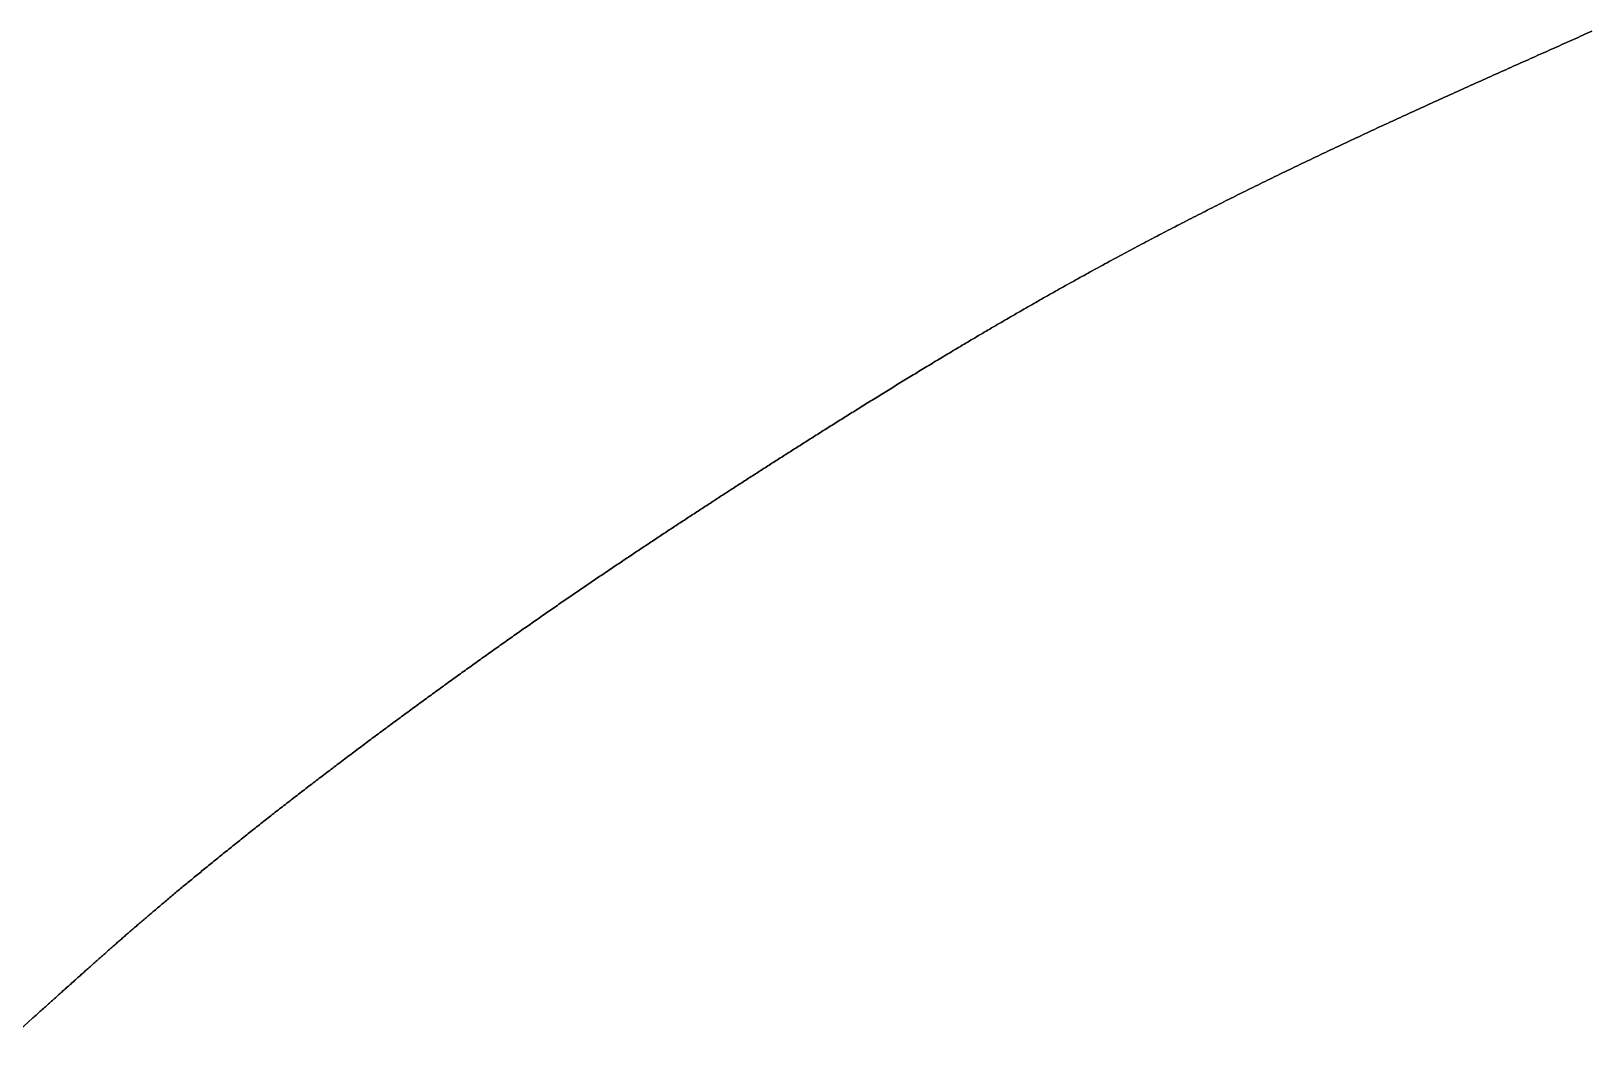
# Model space of a CAD drawing. Header units: inches. Extents: x 130170 to 284068, y 377793 to 804530.
# Drawn here: x 251110.6 to 251170.8, y 752640 to 752679 of the extents above; entities that cross this region are included whole.
import ezdxf

# ---------------------------------------------------------------- set-up
doc = ezdxf.new("R2010")
doc.units = ezdxf.units.IN
doc.header["$MEASUREMENT"] = 0
doc.layers.add('muni_il', color=7, linetype='Continuous')

msp = doc.modelspace()

# ---------------------------------------------------------------- linework, layer by layer
at = {"layer": 'muni_il'}
for points in [[(251170.837, 752679.006), (251170.75, 752678.967), (251170.663, 752678.928), (251170.575, 752678.889), (251170.487, 752678.849), (251170.399, 752678.81), (251170.31, 752678.77), (251170.221, 752678.73), (251170.132, 752678.69), (251170.042, 752678.65), (251169.952, 752678.61), (251169.862, 752678.57), (251169.772, 752678.529), (251169.681, 752678.489), (251169.59, 752678.448), (251169.498, 752678.407), (251169.407, 752678.366), (251169.315, 752678.325), (251169.222, 752678.284), (251169.13, 752678.243), (251169.037, 752678.201), (251168.944, 752678.16), (251168.851, 752678.118), (251168.757, 752678.076), (251168.663, 752678.034), (251168.569, 752677.992), (251168.475, 752677.95), (251168.38, 752677.908), (251168.286, 752677.866), (251168.191, 752677.823), (251168.095, 752677.781), (251168, 752677.738), (251167.904, 752677.695), (251167.808, 752677.652), (251167.712, 752677.609), (251167.616, 752677.566), (251167.52, 752677.523), (251167.423, 752677.48), (251167.326, 752677.436), (251167.229, 752677.393), (251167.132, 752677.349), (251167.034, 752677.306), (251166.937, 752677.262), (251166.839, 752677.218), (251166.741, 752677.174), (251166.643, 752677.13), (251166.544, 752677.086), (251166.446, 752677.042), (251166.348, 752676.997), (251166.249, 752676.953), (251166.15, 752676.908), (251166.051, 752676.864), (251165.952, 752676.819), (251165.853, 752676.775), (251165.754, 752676.73), (251165.655, 752676.685), (251165.555, 752676.64), (251165.456, 752676.595), (251165.356, 752676.55), (251165.256, 752676.505), (251165.156, 752676.46), (251165.056, 752676.414), (251164.957, 752676.369), (251164.856, 752676.323), (251164.756, 752676.278), (251164.656, 752676.232), (251164.556, 752676.187), (251164.456, 752676.141), (251164.355, 752676.096), (251164.255, 752676.05), (251164.155, 752676.004), (251164.054, 752675.958), (251163.954, 752675.912), (251163.854, 752675.866), (251163.753, 752675.82), (251163.653, 752675.774), (251163.552, 752675.728), (251163.452, 752675.682), (251163.351, 752675.636), (251163.251, 752675.59), (251163.15, 752675.543), (251163.05, 752675.497), (251162.949, 752675.451), (251162.849, 752675.404), (251162.749, 752675.358), (251162.648, 752675.312), (251162.548, 752675.265), (251162.448, 752675.219), (251162.348, 752675.172), (251162.248, 752675.126), (251162.147, 752675.079), (251162.047, 752675.033), (251161.947, 752674.986), (251161.848, 752674.939), (251161.748, 752674.893), (251161.648, 752674.846), (251161.548, 752674.799), (251161.449, 752674.753), (251161.349, 752674.706), (251161.25, 752674.66), (251161.151, 752674.613), (251161.051, 752674.566), (251160.952, 752674.519), (251160.853, 752674.473), (251160.754, 752674.426), (251160.656, 752674.379), (251160.557, 752674.333), (251160.458, 752674.286), (251160.36, 752674.239), (251160.262, 752674.192), (251160.163, 752674.146), (251160.065, 752674.099), (251159.967, 752674.052), (251159.87, 752674.006), (251159.772, 752673.959), (251159.674, 752673.912), (251159.577, 752673.865), (251159.48, 752673.819), (251159.383, 752673.772), (251159.286, 752673.725), (251159.189, 752673.679), (251159.092, 752673.632), (251158.996, 752673.586), (251158.9, 752673.539), (251158.803, 752673.492), (251158.707, 752673.446), (251158.612, 752673.399), (251158.516, 752673.353), (251158.42, 752673.306), (251158.325, 752673.26), (251158.23, 752673.213), (251158.135, 752673.167), (251158.04, 752673.12), (251157.946, 752673.074), (251157.851, 752673.027), (251157.757, 752672.981), (251157.663, 752672.935), (251157.569, 752672.888), (251157.475, 752672.842), (251157.382, 752672.796), (251157.288, 752672.749), (251157.195, 752672.703), (251157.102, 752672.657), (251157.01, 752672.611), (251156.917, 752672.565), (251156.825, 752672.519), (251156.733, 752672.473), (251156.641, 752672.426), (251156.549, 752672.38), (251156.457, 752672.334), (251156.366, 752672.288), (251156.275, 752672.242), (251156.184, 752672.197), (251156.093, 752672.151), (251156.002, 752672.105), (251155.912, 752672.059), (251155.822, 752672.013), (251155.732, 752671.967), (251155.642, 752671.922), (251155.552, 752671.876), (251155.463, 752671.83), (251155.374, 752671.785), (251155.285, 752671.739), (251155.196, 752671.694), (251155.107, 752671.648), (251155.019, 752671.603), (251154.931, 752671.557), (251154.843, 752671.512), (251154.755, 752671.466), (251154.668, 752671.421), (251154.58, 752671.376), (251154.493, 752671.33), (251154.406, 752671.285), (251154.319, 752671.24), (251154.233, 752671.195), (251154.146, 752671.149), (251154.06, 752671.104), (251153.974, 752671.059), (251153.888, 752671.014), (251153.803, 752670.969), (251153.717, 752670.924), (251153.632, 752670.879), (251153.547, 752670.834), (251153.462, 752670.789), (251153.378, 752670.745), (251153.293, 752670.7), (251153.209, 752670.655), (251153.125, 752670.61), (251153.041, 752670.565), (251152.957, 752670.521), (251152.874, 752670.476), (251152.791, 752670.431), (251152.708, 752670.387), (251152.625, 752670.342), (251152.542, 752670.298), (251152.459, 752670.253), (251152.377, 752670.209), (251152.295, 752670.164), (251152.213, 752670.12), (251152.131, 752670.076), (251152.049, 752670.031), (251151.968, 752669.987), (251151.887, 752669.943), (251151.806, 752669.899), (251151.725, 752669.854), (251151.644, 752669.81), (251151.564, 752669.766), (251151.483, 752669.722), (251151.403, 752669.678), (251151.323, 752669.634), (251151.243, 752669.59), (251151.164, 752669.546), (251151.084, 752669.502), (251151.005, 752669.458), (251150.926, 752669.414), (251150.847, 752669.371), (251150.768, 752669.327), (251150.69, 752669.283), (251150.611, 752669.239), (251150.533, 752669.196), (251150.455, 752669.152), (251150.377, 752669.108), (251150.299, 752669.065), (251150.222, 752669.021), (251150.144, 752668.978), (251150.067, 752668.934), (251149.99, 752668.891), (251149.913, 752668.848), (251149.836, 752668.804), (251149.759, 752668.761), (251149.683, 752668.718), (251149.607, 752668.674), (251149.531, 752668.631), (251149.455, 752668.588), (251149.379, 752668.545), (251149.303, 752668.501), (251149.228, 752668.458), (251149.152, 752668.415), (251149.077, 752668.372), (251149.002, 752668.329), (251148.927, 752668.287), (251148.853, 752668.244), (251148.778, 752668.201), (251148.704, 752668.158), (251148.63, 752668.115), (251148.556, 752668.072), (251148.482, 752668.03), (251148.408, 752667.987), (251148.334, 752667.945), (251148.261, 752667.902), (251148.188, 752667.859), (251148.115, 752667.817), (251148.042, 752667.774), (251147.969, 752667.732), (251147.896, 752667.69), (251147.824, 752667.647), (251147.751, 752667.605), (251147.679, 752667.563), (251147.607, 752667.521), (251147.535, 752667.479), (251147.463, 752667.436), (251147.392, 752667.394), (251147.321, 752667.352), (251147.249, 752667.31), (251147.178, 752667.269), (251147.107, 752667.227), (251147.037, 752667.185), (251146.966, 752667.143), (251146.895, 752667.101), (251146.825, 752667.06), (251146.755, 752667.018), (251146.685, 752666.977), (251146.615, 752666.935), (251146.545, 752666.894), (251146.476, 752666.852), (251146.406, 752666.811), (251146.337, 752666.77), (251146.268, 752666.728), (251146.199, 752666.687), (251146.13, 752666.646), (251146.062, 752666.605), (251145.993, 752666.564), (251145.925, 752666.523), (251145.857, 752666.482), (251145.789, 752666.441), (251145.721, 752666.4), (251145.653, 752666.36), (251145.586, 752666.319), (251145.518, 752666.278), (251145.451, 752666.238), (251145.384, 752666.197), (251145.317, 752666.157), (251145.25, 752666.117), (251145.184, 752666.076), (251145.117, 752666.036), (251145.051, 752665.996), (251144.985, 752665.956), (251144.919, 752665.916), (251144.853, 752665.876), (251144.788, 752665.836), (251144.722, 752665.796), (251144.657, 752665.756), (251144.592, 752665.716), (251144.526, 752665.677), (251144.462, 752665.637), (251144.397, 752665.598), (251144.332, 752665.558), (251144.268, 752665.519), (251144.204, 752665.479), (251144.14, 752665.44), (251144.076, 752665.401), (251144.012, 752665.362), (251143.948, 752665.323), (251143.885, 752665.284), (251143.822, 752665.245), (251143.759, 752665.206), (251143.696, 752665.167), (251143.633, 752665.129), (251143.57, 752665.09), (251143.508, 752665.051), (251143.445, 752665.013), (251143.383, 752664.975), (251143.321, 752664.936), (251143.259, 752664.898), (251143.197, 752664.86), (251143.136, 752664.821), (251143.074, 752664.783), (251143.013, 752664.745), (251142.952, 752664.708), (251142.891, 752664.67), (251142.83, 752664.632), (251142.769, 752664.594), (251142.709, 752664.556), (251142.648, 752664.519), (251142.588, 752664.481), (251142.528, 752664.444), (251142.468, 752664.407), (251142.408, 752664.369), (251142.348, 752664.332), (251142.289, 752664.295), (251142.23, 752664.258), (251142.17, 752664.221), (251142.111, 752664.184), (251142.052, 752664.147), (251141.993, 752664.11), (251141.935, 752664.073), (251141.876, 752664.037), (251141.818, 752664), (251141.759, 752663.963), (251141.701, 752663.927), (251141.643, 752663.891), (251141.585, 752663.854), (251141.528, 752663.818), (251141.47, 752663.782), (251141.413, 752663.745), (251141.355, 752663.709), (251141.298, 752663.673), (251141.241, 752663.637), (251141.184, 752663.601), (251141.127, 752663.566), (251141.07, 752663.53), (251141.014, 752663.494), (251140.957, 752663.458), (251140.901, 752663.423), (251140.845, 752663.387), (251140.788, 752663.352), (251140.732, 752663.316), (251140.676, 752663.281), (251140.621, 752663.245), (251140.565, 752663.21), (251140.509, 752663.175), (251140.454, 752663.14), (251140.398, 752663.105), (251140.343, 752663.069), (251140.288, 752663.034), (251140.233, 752662.999), (251140.178, 752662.964), (251140.123, 752662.93), (251140.068, 752662.895), (251140.013, 752662.86), (251139.958, 752662.825), (251139.904, 752662.79), (251139.849, 752662.756), (251139.795, 752662.721), (251139.741, 752662.686), (251139.686, 752662.652), (251139.632, 752662.617), (251139.578, 752662.583), (251139.524, 752662.548), (251139.47, 752662.514), (251139.417, 752662.479), (251139.363, 752662.445), (251139.309, 752662.411), (251139.255, 752662.376), (251139.202, 752662.342), (251139.148, 752662.308), (251139.095, 752662.274), (251139.041, 752662.239), (251138.988, 752662.205), (251138.935, 752662.171), (251138.882, 752662.137), (251138.828, 752662.103), (251138.775, 752662.069), (251138.722, 752662.035), (251138.669, 752662), (251138.616, 752661.967), (251138.563, 752661.932), (251138.51, 752661.898), (251138.457, 752661.864), (251138.404, 752661.83), (251138.352, 752661.796), (251138.299, 752661.763), (251138.246, 752661.728), (251138.193, 752661.695), (251138.141, 752661.661), (251138.088, 752661.627), (251138.035, 752661.593), (251137.983, 752661.559), (251137.93, 752661.525), (251137.878, 752661.491), (251137.825, 752661.457), (251137.772, 752661.423), (251137.72, 752661.389), (251137.667, 752661.355), (251137.615, 752661.321), (251137.562, 752661.287), (251137.51, 752661.253), (251137.457, 752661.219), (251137.405, 752661.185), (251137.352, 752661.151), (251137.3, 752661.117), (251137.247, 752661.083), (251137.195, 752661.049), (251137.142, 752661.015), (251137.09, 752660.981), (251137.037, 752660.947), (251136.985, 752660.913), (251136.932, 752660.878), (251136.88, 752660.844), (251136.827, 752660.81), (251136.775, 752660.776), (251136.722, 752660.742), (251136.669, 752660.707), (251136.617, 752660.673), (251136.564, 752660.639), (251136.511, 752660.604), (251136.459, 752660.57), (251136.406, 752660.536), (251136.353, 752660.501), (251136.301, 752660.467), (251136.248, 752660.432), (251136.195, 752660.398), (251136.142, 752660.363), (251136.089, 752660.329), (251136.037, 752660.294), (251135.984, 752660.26), (251135.931, 752660.225), (251135.878, 752660.19), (251135.825, 752660.155), (251135.771, 752660.121), (251135.718, 752660.086), (251135.665, 752660.051), (251135.612, 752660.016), (251135.559, 752659.981), (251135.506, 752659.946), (251135.452, 752659.911), (251135.399, 752659.876), (251135.346, 752659.841), (251135.292, 752659.806), (251135.239, 752659.77), (251135.185, 752659.735), (251135.132, 752659.7), (251135.078, 752659.665), (251135.025, 752659.629), (251134.971, 752659.594), (251134.917, 752659.558), (251134.864, 752659.523), (251134.81, 752659.487), (251134.756, 752659.452), (251134.702, 752659.416), (251134.648, 752659.38), (251134.594, 752659.344), (251134.54, 752659.309), (251134.486, 752659.273), (251134.432, 752659.237), (251134.378, 752659.201), (251134.323, 752659.165), (251134.269, 752659.129), (251134.215, 752659.093), (251134.16, 752659.056), (251134.106, 752659.02), (251134.052, 752658.984), (251133.997, 752658.947), (251133.942, 752658.911), (251133.888, 752658.875), (251133.833, 752658.838), (251133.778, 752658.802), (251133.724, 752658.765), (251133.669, 752658.728), (251133.614, 752658.692), (251133.559, 752658.655), (251133.504, 752658.618), (251133.449, 752658.581), (251133.394, 752658.544), (251133.339, 752658.507), (251133.284, 752658.47), (251133.228, 752658.433), (251133.173, 752658.396), (251133.118, 752658.359), (251133.062, 752658.321), (251133.007, 752658.284), (251132.951, 752658.247), (251132.896, 752658.209), (251132.84, 752658.172), (251132.785, 752658.134), (251132.729, 752658.097), (251132.673, 752658.059), (251132.617, 752658.021), (251132.562, 752657.983), (251132.506, 752657.946), (251132.45, 752657.908), (251132.394, 752657.87), (251132.338, 752657.832), (251132.282, 752657.794), (251132.226, 752657.756), (251132.169, 752657.717), (251132.113, 752657.679), (251132.057, 752657.641), (251132.001, 752657.602), (251131.944, 752657.564), (251131.888, 752657.526), (251131.831, 752657.487), (251131.775, 752657.449), (251131.718, 752657.41), (251131.662, 752657.371), (251131.605, 752657.332), (251131.548, 752657.294), (251131.492, 752657.255), (251131.435, 752657.216), (251131.378, 752657.177), (251131.321, 752657.138), (251131.264, 752657.099), (251131.207, 752657.06), (251131.15, 752657.021), (251131.093, 752656.981), (251131.036, 752656.942), (251130.979, 752656.903), (251130.922, 752656.863), (251130.865, 752656.824), (251130.808, 752656.784), (251130.75, 752656.745), (251130.693, 752656.705), (251130.635, 752656.665), (251130.578, 752656.625), (251130.521, 752656.586), (251130.463, 752656.546), (251130.406, 752656.506), (251130.348, 752656.466), (251130.29, 752656.426), (251130.233, 752656.386), (251130.175, 752656.345), (251130.117, 752656.305), (251130.059, 752656.265), (251130.001, 752656.225), (251129.944, 752656.184), (251129.886, 752656.144), (251129.828, 752656.103), (251129.77, 752656.063), (251129.712, 752656.022), (251129.654, 752655.981), (251129.595, 752655.941), (251129.537, 752655.9), (251129.479, 752655.859), (251129.421, 752655.818), (251129.363, 752655.777), (251129.304, 752655.736), (251129.246, 752655.695), (251129.187, 752655.654), (251129.129, 752655.613), (251129.071, 752655.572), (251129.012, 752655.531), (251128.953, 752655.489), (251128.895, 752655.448), (251128.836, 752655.406), (251128.778, 752655.365), (251128.719, 752655.323), (251128.66, 752655.282), (251128.601, 752655.24), (251128.543, 752655.198), (251128.484, 752655.157), (251128.425, 752655.115), (251128.366, 752655.073), (251128.307, 752655.031), (251128.248, 752654.989), (251128.189, 752654.947), (251128.13, 752654.905), (251128.071, 752654.863), (251128.012, 752654.821), (251127.953, 752654.779), (251127.894, 752654.737), (251127.834, 752654.694), (251127.775, 752654.652), (251127.716, 752654.609), (251127.656, 752654.567), (251127.597, 752654.524), (251127.538, 752654.482), (251127.479, 752654.439), (251127.419, 752654.397), (251127.36, 752654.354), (251127.3, 752654.311), (251127.241, 752654.269), (251127.181, 752654.226), (251127.122, 752654.183), (251127.062, 752654.14), (251127.003, 752654.097), (251126.943, 752654.054), (251126.883, 752654.011), (251126.824, 752653.968), (251126.764, 752653.925), (251126.704, 752653.882), (251126.645, 752653.839), (251126.585, 752653.795), (251126.525, 752653.752), (251126.466, 752653.709), (251126.406, 752653.666), (251126.346, 752653.622), (251126.286, 752653.579), (251126.227, 752653.535), (251126.167, 752653.492), (251126.107, 752653.448), (251126.047, 752653.405), (251125.987, 752653.361), (251125.928, 752653.318), (251125.868, 752653.274), (251125.808, 752653.231), (251125.748, 752653.187), (251125.688, 752653.143), (251125.628, 752653.1), (251125.569, 752653.056), (251125.509, 752653.012), (251125.449, 752652.968), (251125.389, 752652.924), (251125.329, 752652.88), (251125.269, 752652.837), (251125.21, 752652.793), (251125.15, 752652.749), (251125.09, 752652.705), (251125.03, 752652.661), (251124.97, 752652.617), (251124.911, 752652.573), (251124.851, 752652.529), (251124.791, 752652.485), (251124.731, 752652.441), (251124.672, 752652.397), (251124.612, 752652.353), (251124.552, 752652.309), (251124.493, 752652.265), (251124.433, 752652.22), (251124.373, 752652.176), (251124.314, 752652.132), (251124.254, 752652.088), (251124.195, 752652.044), (251124.135, 752652), (251124.076, 752651.956), (251124.016, 752651.912), (251123.957, 752651.867), (251123.897, 752651.823), (251123.838, 752651.779), (251123.779, 752651.735), (251123.72, 752651.691), (251123.66, 752651.647), (251123.601, 752651.603), (251123.542, 752651.558), (251123.483, 752651.514), (251123.424, 752651.47), (251123.365, 752651.426), (251123.306, 752651.382), (251123.247, 752651.338), (251123.188, 752651.294), (251123.129, 752651.249), (251123.07, 752651.205), (251123.011, 752651.161), (251122.952, 752651.117), (251122.894, 752651.073), (251122.835, 752651.029), (251122.777, 752650.985), (251122.718, 752650.941), (251122.66, 752650.896), (251122.601, 752650.852), (251122.543, 752650.808), (251122.484, 752650.764), (251122.426, 752650.72), (251122.368, 752650.676), (251122.31, 752650.632), (251122.252, 752650.588), (251122.194, 752650.544), (251122.136, 752650.5), (251122.078, 752650.456), (251122.02, 752650.412), (251121.962, 752650.368), (251121.904, 752650.324), (251121.847, 752650.28), (251121.789, 752650.236), (251121.731, 752650.192), (251121.674, 752650.148), (251121.617, 752650.105), (251121.559, 752650.061), (251121.502, 752650.017), (251121.444, 752649.973), (251121.387, 752649.929), (251121.33, 752649.885), (251121.273, 752649.842), (251121.216, 752649.798), (251121.159, 752649.754), (251121.102, 752649.71), (251121.045, 752649.667), (251120.989, 752649.623), (251120.932, 752649.579), (251120.875, 752649.535), (251120.819, 752649.492), (251120.762, 752649.448), (251120.706, 752649.404), (251120.649, 752649.361), (251120.593, 752649.317), (251120.537, 752649.273), (251120.481, 752649.23), (251120.425, 752649.186), (251120.369, 752649.142), (251120.313, 752649.099), (251120.257, 752649.055), (251120.201, 752649.012), (251120.145, 752648.968), (251120.089, 752648.925), (251120.034, 752648.881), (251119.978, 752648.838), (251119.923, 752648.794), (251119.867, 752648.751), (251119.812, 752648.707), (251119.757, 752648.664), (251119.701, 752648.621), (251119.646, 752648.577), (251119.591, 752648.534), (251119.536, 752648.49), (251119.481, 752648.447), (251119.426, 752648.404), (251119.372, 752648.36), (251119.317, 752648.317), (251119.262, 752648.274), (251119.208, 752648.231), (251119.153, 752648.188), (251119.099, 752648.144), (251119.044, 752648.101), (251118.99, 752648.058), (251118.936, 752648.015), (251118.882, 752647.972), (251118.828, 752647.929), (251118.774, 752647.886), (251118.72, 752647.843), (251118.667, 752647.8), (251118.613, 752647.757), (251118.56, 752647.714), (251118.506, 752647.671), (251118.453, 752647.629), (251118.4, 752647.586), (251118.347, 752647.543), (251118.293, 752647.5), (251118.241, 752647.458), (251118.188, 752647.415), (251118.135, 752647.373), (251118.082, 752647.33), (251118.03, 752647.288), (251117.978, 752647.246), (251117.925, 752647.203), (251117.873, 752647.161), (251117.821, 752647.119), (251117.769, 752647.077), (251117.718, 752647.035), (251117.666, 752646.993), (251117.615, 752646.951), (251117.563, 752646.909), (251117.512, 752646.868), (251117.461, 752646.826), (251117.41, 752646.784), (251117.36, 752646.743), (251117.309, 752646.702), (251117.259, 752646.66), (251117.208, 752646.619), (251117.158, 752646.578), (251117.108, 752646.537), (251117.059, 752646.496), (251117.009, 752646.456), (251116.96, 752646.415), (251116.91, 752646.375), (251116.861, 752646.334), (251116.812, 752646.294), (251116.764, 752646.254), (251116.715, 752646.214), (251116.667, 752646.174), (251116.619, 752646.134), (251116.571, 752646.094), (251116.524, 752646.055), (251116.476, 752646.016), (251116.429, 752645.977), (251116.382, 752645.937), (251116.335, 752645.899), (251116.289, 752645.86), (251116.242, 752645.821), (251116.196, 752645.783), (251116.151, 752645.745), (251116.105, 752645.707), (251116.06, 752645.669), (251116.014, 752645.631), (251115.97, 752645.593), (251115.925, 752645.556), (251115.881, 752645.519), (251115.837, 752645.482), (251115.793, 752645.445), (251115.749, 752645.409), (251115.706, 752645.372), (251115.663, 752645.336), (251115.62, 752645.3), (251115.578, 752645.264), (251115.536, 752645.228), (251115.494, 752645.193), (251115.452, 752645.158), (251115.41, 752645.123), (251115.369, 752645.088), (251115.328, 752645.053), (251115.288, 752645.019), (251115.248, 752644.985), (251115.208, 752644.95), (251115.168, 752644.917), (251115.128, 752644.883), (251115.089, 752644.85), (251115.05, 752644.816), (251115.012, 752644.784), (251114.973, 752644.751), (251114.935, 752644.718), (251114.897, 752644.686), (251114.86, 752644.654), (251114.823, 752644.622), (251114.786, 752644.59), (251114.749, 752644.558), (251114.713, 752644.527), (251114.676, 752644.496), (251114.64, 752644.465), (251114.605, 752644.434), (251114.569, 752644.404), (251114.534, 752644.373), (251114.499, 752644.343), (251114.465, 752644.313), (251114.43, 752644.283), (251114.396, 752644.254), (251114.362, 752644.224), (251114.328, 752644.195), (251114.295, 752644.166), (251114.262, 752644.137), (251114.229, 752644.108), (251114.196, 752644.079), (251114.163, 752644.051), (251114.131, 752644.023), (251114.098, 752643.995), (251114.066, 752643.966), (251114.034, 752643.939), (251114.003, 752643.911), (251113.971, 752643.883), (251113.94, 752643.856), (251113.909, 752643.828), (251113.878, 752643.801), (251113.847, 752643.774), (251113.816, 752643.747), (251113.785, 752643.72), (251113.755, 752643.693), (251113.724, 752643.666), (251113.694, 752643.639), (251113.664, 752643.613), (251113.634, 752643.586), (251113.604, 752643.56), (251113.574, 752643.533), (251113.544, 752643.507), (251113.514, 752643.48), (251113.484, 752643.454), (251113.455, 752643.428), (251113.425, 752643.401), (251113.395, 752643.375), (251113.366, 752643.349), (251113.336, 752643.322), (251113.307, 752643.296), (251113.277, 752643.27), (251113.247, 752643.244), (251113.218, 752643.217), (251113.188, 752643.191), (251113.159, 752643.165), (251113.129, 752643.138), (251113.099, 752643.112), (251113.07, 752643.085), (251113.04, 752643.059), (251113.01, 752643.032), (251112.98, 752643.006), (251112.95, 752642.979), (251112.92, 752642.952), (251112.89, 752642.925), (251112.86, 752642.898), (251112.829, 752642.871), (251112.799, 752642.844), (251112.768, 752642.817), (251112.737, 752642.789), (251112.707, 752642.762), (251112.675, 752642.734), (251112.644, 752642.706), (251112.613, 752642.679), (251112.582, 752642.65), (251112.55, 752642.622), (251112.519, 752642.594), (251112.487, 752642.566), (251112.455, 752642.537), (251112.422, 752642.508), (251112.39, 752642.479), (251112.358, 752642.45), (251112.325, 752642.421), (251112.292, 752642.392), (251112.259, 752642.362), (251112.225, 752642.332), (251112.192, 752642.302), (251112.158, 752642.272), (251112.124, 752642.242), (251112.09, 752642.211), (251112.056, 752642.181), (251112.021, 752642.15), (251111.986, 752642.119), (251111.951, 752642.087), (251111.916, 752642.056), (251111.881, 752642.024), (251111.845, 752641.992), (251111.809, 752641.961), (251111.773, 752641.928), (251111.737, 752641.896), (251111.7, 752641.863), (251111.663, 752641.83), (251111.626, 752641.797), (251111.589, 752641.764), (251111.552, 752641.731), (251111.514, 752641.697), (251111.476, 752641.663), (251111.438, 752641.629), (251111.4, 752641.595), (251111.361, 752641.56), (251111.323, 752641.526), (251111.284, 752641.491), (251111.245, 752641.456), (251111.205, 752641.421), (251111.166, 752641.385), (251111.126, 752641.35), (251111.087, 752641.314), (251111.047, 752641.278), (251111.006, 752641.242), (251110.966, 752641.206), (251110.926, 752641.17), (251110.885, 752641.134), (251110.844, 752641.097), (251110.804, 752641.06), (251110.763, 752641.024), (251110.722, 752640.987), (251110.681, 752640.95), (251109.634, 752639.993)], [(251109.634, 752639.993), (251110.681, 752640.95), (251110.722, 752640.987), (251110.763, 752641.024), (251110.804, 752641.06), (251110.844, 752641.097), (251110.885, 752641.134), (251110.926, 752641.17), (251110.966, 752641.206), (251111.006, 752641.242), (251111.047, 752641.278), (251111.087, 752641.314), (251111.126, 752641.35), (251111.166, 752641.385), (251111.205, 752641.421), (251111.245, 752641.456), (251111.284, 752641.491), (251111.323, 752641.526), (251111.361, 752641.56), (251111.4, 752641.595), (251111.438, 752641.629), (251111.476, 752641.663), (251111.514, 752641.697), (251111.552, 752641.731), (251111.589, 752641.764), (251111.626, 752641.797), (251111.663, 752641.83), (251111.7, 752641.863), (251111.737, 752641.896), (251111.773, 752641.928), (251111.809, 752641.961), (251111.845, 752641.992), (251111.881, 752642.024), (251111.916, 752642.056), (251111.951, 752642.087), (251111.986, 752642.119), (251112.021, 752642.15), (251112.056, 752642.181), (251112.09, 752642.211), (251112.124, 752642.242), (251112.158, 752642.272), (251112.192, 752642.302), (251112.225, 752642.332), (251112.259, 752642.362), (251112.292, 752642.392), (251112.325, 752642.421), (251112.358, 752642.45), (251112.39, 752642.479), (251112.422, 752642.508), (251112.455, 752642.537), (251112.487, 752642.566), (251112.519, 752642.594), (251112.55, 752642.622), (251112.582, 752642.65), (251112.613, 752642.679), (251112.644, 752642.706), (251112.675, 752642.734), (251112.707, 752642.762), (251112.737, 752642.789), (251112.768, 752642.817), (251112.799, 752642.844), (251112.829, 752642.871), (251112.86, 752642.898), (251112.89, 752642.925), (251112.92, 752642.952), (251112.95, 752642.979), (251112.98, 752643.006), (251113.01, 752643.032), (251113.04, 752643.059), (251113.07, 752643.085), (251113.099, 752643.112), (251113.129, 752643.138), (251113.159, 752643.165), (251113.188, 752643.191), (251113.218, 752643.217), (251113.247, 752643.244), (251113.277, 752643.27), (251113.307, 752643.296), (251113.336, 752643.322), (251113.366, 752643.349), (251113.395, 752643.375), (251113.425, 752643.401), (251113.455, 752643.428), (251113.484, 752643.454), (251113.514, 752643.48), (251113.544, 752643.507), (251113.574, 752643.533), (251113.604, 752643.56), (251113.634, 752643.586), (251113.664, 752643.613), (251113.694, 752643.639), (251113.724, 752643.666), (251113.755, 752643.693), (251113.785, 752643.72), (251113.816, 752643.747), (251113.847, 752643.774), (251113.878, 752643.801), (251113.909, 752643.828), (251113.94, 752643.856), (251113.971, 752643.883), (251114.003, 752643.911), (251114.034, 752643.939), (251114.066, 752643.966), (251114.098, 752643.995), (251114.131, 752644.023), (251114.163, 752644.051), (251114.196, 752644.079), (251114.229, 752644.108), (251114.262, 752644.137), (251114.295, 752644.166), (251114.328, 752644.195), (251114.362, 752644.224), (251114.396, 752644.254), (251114.43, 752644.283), (251114.465, 752644.313), (251114.499, 752644.343), (251114.534, 752644.373), (251114.569, 752644.404), (251114.605, 752644.434), (251114.64, 752644.465), (251114.676, 752644.496), (251114.713, 752644.527), (251114.749, 752644.558), (251114.786, 752644.59), (251114.823, 752644.622), (251114.86, 752644.654), (251114.897, 752644.686), (251114.935, 752644.718), (251114.973, 752644.751), (251115.012, 752644.784), (251115.05, 752644.816), (251115.089, 752644.85), (251115.128, 752644.883), (251115.168, 752644.917), (251115.208, 752644.95), (251115.248, 752644.985), (251115.288, 752645.019), (251115.328, 752645.053), (251115.369, 752645.088), (251115.41, 752645.123), (251115.452, 752645.158), (251115.494, 752645.193), (251115.536, 752645.228), (251115.578, 752645.264), (251115.62, 752645.3), (251115.663, 752645.336), (251115.706, 752645.372), (251115.749, 752645.409), (251115.793, 752645.445), (251115.837, 752645.482), (251115.881, 752645.519), (251115.925, 752645.556), (251115.97, 752645.593), (251116.014, 752645.631), (251116.06, 752645.669), (251116.105, 752645.707), (251116.151, 752645.745), (251116.196, 752645.783), (251116.242, 752645.821), (251116.289, 752645.86), (251116.335, 752645.899), (251116.382, 752645.937), (251116.429, 752645.977), (251116.476, 752646.016), (251116.524, 752646.055), (251116.571, 752646.094), (251116.619, 752646.134), (251116.667, 752646.174), (251116.715, 752646.214), (251116.764, 752646.254), (251116.812, 752646.294), (251116.861, 752646.334), (251116.91, 752646.375), (251116.96, 752646.415), (251117.009, 752646.456), (251117.059, 752646.496), (251117.108, 752646.537), (251117.158, 752646.578), (251117.208, 752646.619), (251117.259, 752646.66), (251117.309, 752646.702), (251117.36, 752646.743), (251117.41, 752646.784), (251117.461, 752646.826), (251117.512, 752646.868), (251117.563, 752646.909), (251117.615, 752646.951), (251117.666, 752646.993), (251117.718, 752647.035), (251117.769, 752647.077), (251117.821, 752647.119), (251117.873, 752647.161), (251117.925, 752647.203), (251117.978, 752647.246), (251118.03, 752647.288), (251118.082, 752647.33), (251118.135, 752647.373), (251118.188, 752647.415), (251118.241, 752647.458), (251118.293, 752647.5), (251118.347, 752647.543), (251118.4, 752647.586), (251118.453, 752647.629), (251118.506, 752647.671), (251118.56, 752647.714), (251118.613, 752647.757), (251118.667, 752647.8), (251118.72, 752647.843), (251118.774, 752647.886), (251118.828, 752647.929), (251118.882, 752647.972), (251118.936, 752648.015), (251118.99, 752648.058), (251119.044, 752648.101), (251119.099, 752648.144), (251119.153, 752648.188), (251119.208, 752648.231), (251119.262, 752648.274), (251119.317, 752648.317), (251119.372, 752648.36), (251119.426, 752648.404), (251119.481, 752648.447), (251119.536, 752648.49), (251119.591, 752648.534), (251119.646, 752648.577), (251119.701, 752648.621), (251119.757, 752648.664), (251119.812, 752648.707), (251119.867, 752648.751), (251119.923, 752648.794), (251119.978, 752648.838), (251120.034, 752648.881), (251120.089, 752648.925), (251120.145, 752648.968), (251120.201, 752649.012), (251120.257, 752649.055), (251120.313, 752649.099), (251120.369, 752649.142), (251120.425, 752649.186), (251120.481, 752649.23), (251120.537, 752649.273), (251120.593, 752649.317), (251120.649, 752649.361), (251120.706, 752649.404), (251120.762, 752649.448), (251120.819, 752649.492), (251120.875, 752649.535), (251120.932, 752649.579), (251120.989, 752649.623), (251121.045, 752649.667), (251121.102, 752649.71), (251121.159, 752649.754), (251121.216, 752649.798), (251121.273, 752649.842), (251121.33, 752649.885), (251121.387, 752649.929), (251121.444, 752649.973), (251121.502, 752650.017), (251121.559, 752650.061), (251121.617, 752650.105), (251121.674, 752650.148), (251121.731, 752650.192), (251121.789, 752650.236), (251121.847, 752650.28), (251121.904, 752650.324), (251121.962, 752650.368), (251122.02, 752650.412), (251122.078, 752650.456), (251122.136, 752650.5), (251122.194, 752650.544), (251122.252, 752650.588), (251122.31, 752650.632), (251122.368, 752650.676), (251122.426, 752650.72), (251122.484, 752650.764), (251122.543, 752650.808), (251122.601, 752650.852), (251122.66, 752650.896), (251122.718, 752650.941), (251122.777, 752650.985), (251122.835, 752651.029), (251122.894, 752651.073), (251122.952, 752651.117), (251123.011, 752651.161), (251123.07, 752651.205), (251123.129, 752651.249), (251123.188, 752651.294), (251123.247, 752651.338), (251123.306, 752651.382), (251123.365, 752651.426), (251123.424, 752651.47), (251123.483, 752651.514), (251123.542, 752651.558), (251123.601, 752651.603), (251123.66, 752651.647), (251123.72, 752651.691), (251123.779, 752651.735), (251123.838, 752651.779), (251123.897, 752651.823), (251123.957, 752651.867), (251124.016, 752651.912), (251124.076, 752651.956), (251124.135, 752652), (251124.195, 752652.044), (251124.254, 752652.088), (251124.314, 752652.132), (251124.373, 752652.176), (251124.433, 752652.22), (251124.493, 752652.265), (251124.552, 752652.309), (251124.612, 752652.353), (251124.672, 752652.397), (251124.731, 752652.441), (251124.791, 752652.485), (251124.851, 752652.529), (251124.911, 752652.573), (251124.97, 752652.617), (251125.03, 752652.661), (251125.09, 752652.705), (251125.15, 752652.749), (251125.21, 752652.793), (251125.269, 752652.837), (251125.329, 752652.88), (251125.389, 752652.924), (251125.449, 752652.968), (251125.509, 752653.012), (251125.569, 752653.056), (251125.628, 752653.1), (251125.688, 752653.143), (251125.748, 752653.187), (251125.808, 752653.231), (251125.868, 752653.274), (251125.928, 752653.318), (251125.987, 752653.361), (251126.047, 752653.405), (251126.107, 752653.448), (251126.167, 752653.492), (251126.227, 752653.535), (251126.286, 752653.579), (251126.346, 752653.622), (251126.406, 752653.666), (251126.466, 752653.709), (251126.525, 752653.752), (251126.585, 752653.795), (251126.645, 752653.839), (251126.704, 752653.882), (251126.764, 752653.925), (251126.824, 752653.968), (251126.883, 752654.011), (251126.943, 752654.054), (251127.003, 752654.097), (251127.062, 752654.14), (251127.122, 752654.183), (251127.181, 752654.226), (251127.241, 752654.269), (251127.3, 752654.311), (251127.36, 752654.354), (251127.419, 752654.397), (251127.479, 752654.439), (251127.538, 752654.482), (251127.597, 752654.524), (251127.656, 752654.567), (251127.716, 752654.609), (251127.775, 752654.652), (251127.834, 752654.694), (251127.894, 752654.737), (251127.953, 752654.779), (251128.012, 752654.821), (251128.071, 752654.863), (251128.13, 752654.905), (251128.189, 752654.947), (251128.248, 752654.989), (251128.307, 752655.031), (251128.366, 752655.073), (251128.425, 752655.115), (251128.484, 752655.157), (251128.543, 752655.198), (251128.601, 752655.24), (251128.66, 752655.282), (251128.719, 752655.323), (251128.778, 752655.365), (251128.836, 752655.406), (251128.895, 752655.448), (251128.953, 752655.489), (251129.012, 752655.531), (251129.071, 752655.572), (251129.129, 752655.613), (251129.187, 752655.654), (251129.246, 752655.695), (251129.304, 752655.736), (251129.363, 752655.777), (251129.421, 752655.818), (251129.479, 752655.859), (251129.537, 752655.9), (251129.595, 752655.941), (251129.654, 752655.981), (251129.712, 752656.022), (251129.77, 752656.063), (251129.828, 752656.103), (251129.886, 752656.144), (251129.944, 752656.184), (251130.001, 752656.225), (251130.059, 752656.265), (251130.117, 752656.305), (251130.175, 752656.345), (251130.233, 752656.386), (251130.29, 752656.426), (251130.348, 752656.466), (251130.406, 752656.506), (251130.463, 752656.546), (251130.521, 752656.586), (251130.578, 752656.625), (251130.635, 752656.665), (251130.693, 752656.705), (251130.75, 752656.745), (251130.808, 752656.784), (251130.865, 752656.824), (251130.922, 752656.863), (251130.979, 752656.903), (251131.036, 752656.942), (251131.093, 752656.981), (251131.15, 752657.021), (251131.207, 752657.06), (251131.264, 752657.099), (251131.321, 752657.138), (251131.378, 752657.177), (251131.435, 752657.216), (251131.492, 752657.255), (251131.548, 752657.294), (251131.605, 752657.332), (251131.662, 752657.371), (251131.718, 752657.41), (251131.775, 752657.449), (251131.831, 752657.487), (251131.888, 752657.526), (251131.944, 752657.564), (251132.001, 752657.602), (251132.057, 752657.641), (251132.113, 752657.679), (251132.169, 752657.717), (251132.226, 752657.756), (251132.282, 752657.794), (251132.338, 752657.832), (251132.394, 752657.87), (251132.45, 752657.908), (251132.506, 752657.946), (251132.562, 752657.983), (251132.617, 752658.021), (251132.673, 752658.059), (251132.729, 752658.097), (251132.785, 752658.134), (251132.84, 752658.172), (251132.896, 752658.209), (251132.951, 752658.247), (251133.007, 752658.284), (251133.062, 752658.321), (251133.118, 752658.359), (251133.173, 752658.396), (251133.228, 752658.433), (251133.284, 752658.47), (251133.339, 752658.507), (251133.394, 752658.544), (251133.449, 752658.581), (251133.504, 752658.618), (251133.559, 752658.655), (251133.614, 752658.692), (251133.669, 752658.728), (251133.724, 752658.765), (251133.778, 752658.802), (251133.833, 752658.838), (251133.888, 752658.875), (251133.942, 752658.911), (251133.997, 752658.947), (251134.052, 752658.984), (251134.106, 752659.02), (251134.16, 752659.056), (251134.215, 752659.093), (251134.269, 752659.129), (251134.323, 752659.165), (251134.378, 752659.201), (251134.432, 752659.237), (251134.486, 752659.273), (251134.54, 752659.309), (251134.594, 752659.344), (251134.648, 752659.38), (251134.702, 752659.416), (251134.756, 752659.452), (251134.81, 752659.487), (251134.864, 752659.523), (251134.917, 752659.558), (251134.971, 752659.594), (251135.025, 752659.629), (251135.078, 752659.665), (251135.132, 752659.7), (251135.185, 752659.735), (251135.239, 752659.77), (251135.292, 752659.806), (251135.346, 752659.841), (251135.399, 752659.876), (251135.452, 752659.911), (251135.506, 752659.946), (251135.559, 752659.981), (251135.612, 752660.016), (251135.665, 752660.051), (251135.718, 752660.086), (251135.771, 752660.121), (251135.825, 752660.155), (251135.878, 752660.19), (251135.931, 752660.225), (251135.984, 752660.26), (251136.037, 752660.294), (251136.089, 752660.329), (251136.142, 752660.363), (251136.195, 752660.398), (251136.248, 752660.432), (251136.301, 752660.467), (251136.353, 752660.501), (251136.406, 752660.536), (251136.459, 752660.57), (251136.511, 752660.604), (251136.564, 752660.639), (251136.617, 752660.673), (251136.669, 752660.707), (251136.722, 752660.742), (251136.775, 752660.776), (251136.827, 752660.81), (251136.88, 752660.844), (251136.932, 752660.878), (251136.985, 752660.913), (251137.037, 752660.947), (251137.09, 752660.981), (251137.142, 752661.015), (251137.195, 752661.049), (251137.247, 752661.083), (251137.3, 752661.117), (251137.352, 752661.151), (251137.405, 752661.185), (251137.457, 752661.219), (251137.51, 752661.253), (251137.562, 752661.287), (251137.615, 752661.321), (251137.667, 752661.355), (251137.72, 752661.389), (251137.772, 752661.423), (251137.825, 752661.457), (251137.878, 752661.491), (251137.93, 752661.525), (251137.983, 752661.559), (251138.035, 752661.593), (251138.088, 752661.627), (251138.141, 752661.661), (251138.193, 752661.695), (251138.246, 752661.728), (251138.299, 752661.763), (251138.352, 752661.796), (251138.404, 752661.83), (251138.457, 752661.864), (251138.51, 752661.898), (251138.563, 752661.932), (251138.616, 752661.967), (251138.669, 752662), (251138.722, 752662.035), (251138.775, 752662.069), (251138.828, 752662.103), (251138.882, 752662.137), (251138.935, 752662.171), (251138.988, 752662.205), (251139.041, 752662.239), (251139.095, 752662.274), (251139.148, 752662.308), (251139.202, 752662.342), (251139.255, 752662.376), (251139.309, 752662.411), (251139.363, 752662.445), (251139.417, 752662.479), (251139.47, 752662.514), (251139.524, 752662.548), (251139.578, 752662.583), (251139.632, 752662.617), (251139.686, 752662.652), (251139.741, 752662.686), (251139.795, 752662.721), (251139.849, 752662.756), (251139.904, 752662.79), (251139.958, 752662.825), (251140.013, 752662.86), (251140.068, 752662.895), (251140.123, 752662.93), (251140.178, 752662.964), (251140.233, 752662.999), (251140.288, 752663.034), (251140.343, 752663.069), (251140.398, 752663.105), (251140.454, 752663.14), (251140.509, 752663.175), (251140.565, 752663.21), (251140.621, 752663.245), (251140.676, 752663.281), (251140.732, 752663.316), (251140.788, 752663.352), (251140.845, 752663.387), (251140.901, 752663.423), (251140.957, 752663.458), (251141.014, 752663.494), (251141.07, 752663.53), (251141.127, 752663.566), (251141.184, 752663.601), (251141.241, 752663.637), (251141.298, 752663.673), (251141.355, 752663.709), (251141.413, 752663.745), (251141.47, 752663.782), (251141.528, 752663.818), (251141.585, 752663.854), (251141.643, 752663.891), (251141.701, 752663.927), (251141.759, 752663.963), (251141.818, 752664), (251141.876, 752664.037), (251141.935, 752664.073), (251141.993, 752664.11), (251142.052, 752664.147), (251142.111, 752664.184), (251142.17, 752664.221), (251142.23, 752664.258), (251142.289, 752664.295), (251142.348, 752664.332), (251142.408, 752664.369), (251142.468, 752664.407), (251142.528, 752664.444), (251142.588, 752664.481), (251142.648, 752664.519), (251142.709, 752664.556), (251142.769, 752664.594), (251142.83, 752664.632), (251142.891, 752664.67), (251142.952, 752664.708), (251143.013, 752664.745), (251143.074, 752664.783), (251143.136, 752664.821), (251143.197, 752664.86), (251143.259, 752664.898), (251143.321, 752664.936), (251143.383, 752664.975), (251143.445, 752665.013), (251143.508, 752665.051), (251143.57, 752665.09), (251143.633, 752665.129), (251143.696, 752665.167), (251143.759, 752665.206), (251143.822, 752665.245), (251143.885, 752665.284), (251143.948, 752665.323), (251144.012, 752665.362), (251144.076, 752665.401), (251144.14, 752665.44), (251144.204, 752665.479), (251144.268, 752665.519), (251144.332, 752665.558), (251144.397, 752665.598), (251144.462, 752665.637), (251144.526, 752665.677), (251144.592, 752665.716), (251144.657, 752665.756), (251144.722, 752665.796), (251144.788, 752665.836), (251144.853, 752665.876), (251144.919, 752665.916), (251144.985, 752665.956), (251145.051, 752665.996), (251145.117, 752666.036), (251145.184, 752666.076), (251145.25, 752666.117), (251145.317, 752666.157), (251145.384, 752666.197), (251145.451, 752666.238), (251145.518, 752666.278), (251145.586, 752666.319), (251145.653, 752666.36), (251145.721, 752666.4), (251145.789, 752666.441), (251145.857, 752666.482), (251145.925, 752666.523), (251145.993, 752666.564), (251146.062, 752666.605), (251146.13, 752666.646), (251146.199, 752666.687), (251146.268, 752666.728), (251146.337, 752666.77), (251146.406, 752666.811), (251146.476, 752666.852), (251146.545, 752666.894), (251146.615, 752666.935), (251146.685, 752666.977), (251146.755, 752667.018), (251146.825, 752667.06), (251146.895, 752667.101), (251146.966, 752667.143), (251147.037, 752667.185), (251147.107, 752667.227), (251147.178, 752667.269), (251147.249, 752667.31), (251147.321, 752667.352), (251147.392, 752667.394), (251147.463, 752667.436), (251147.535, 752667.479), (251147.607, 752667.521), (251147.679, 752667.563), (251147.751, 752667.605), (251147.824, 752667.647), (251147.896, 752667.69), (251147.969, 752667.732), (251148.042, 752667.774), (251148.115, 752667.817), (251148.188, 752667.859), (251148.261, 752667.902), (251148.334, 752667.945), (251148.408, 752667.987), (251148.482, 752668.03), (251148.556, 752668.072), (251148.63, 752668.115), (251148.704, 752668.158), (251148.778, 752668.201), (251148.853, 752668.244), (251148.927, 752668.287), (251149.002, 752668.329), (251149.077, 752668.372), (251149.152, 752668.415), (251149.228, 752668.458), (251149.303, 752668.501), (251149.379, 752668.545), (251149.455, 752668.588), (251149.531, 752668.631), (251149.607, 752668.674), (251149.683, 752668.718), (251149.759, 752668.761), (251149.836, 752668.804), (251149.913, 752668.848), (251149.99, 752668.891), (251150.067, 752668.934), (251150.144, 752668.978), (251150.222, 752669.021), (251150.299, 752669.065), (251150.377, 752669.108), (251150.455, 752669.152), (251150.533, 752669.196), (251150.611, 752669.239), (251150.69, 752669.283), (251150.768, 752669.327), (251150.847, 752669.371), (251150.926, 752669.414), (251151.005, 752669.458), (251151.084, 752669.502), (251151.164, 752669.546), (251151.243, 752669.59), (251151.323, 752669.634), (251151.403, 752669.678), (251151.483, 752669.722), (251151.564, 752669.766), (251151.644, 752669.81), (251151.725, 752669.854), (251151.806, 752669.899), (251151.887, 752669.943), (251151.968, 752669.987), (251152.049, 752670.031), (251152.131, 752670.076), (251152.213, 752670.12), (251152.295, 752670.164), (251152.377, 752670.209), (251152.459, 752670.253), (251152.542, 752670.298), (251152.625, 752670.342), (251152.708, 752670.387), (251152.791, 752670.431), (251152.874, 752670.476), (251152.957, 752670.521), (251153.041, 752670.565), (251153.125, 752670.61), (251153.209, 752670.655), (251153.293, 752670.7), (251153.378, 752670.745), (251153.462, 752670.789), (251153.547, 752670.834), (251153.632, 752670.879), (251153.717, 752670.924), (251153.803, 752670.969), (251153.888, 752671.014), (251153.974, 752671.059), (251154.06, 752671.104), (251154.146, 752671.149), (251154.233, 752671.195), (251154.319, 752671.24), (251154.406, 752671.285), (251154.493, 752671.33), (251154.58, 752671.376), (251154.668, 752671.421), (251154.755, 752671.466), (251154.843, 752671.512), (251154.931, 752671.557), (251155.019, 752671.603), (251155.107, 752671.648), (251155.196, 752671.694), (251155.285, 752671.739), (251155.374, 752671.785), (251155.463, 752671.83), (251155.552, 752671.876), (251155.642, 752671.922), (251155.732, 752671.967), (251155.822, 752672.013), (251155.912, 752672.059), (251156.002, 752672.105), (251156.093, 752672.151), (251156.184, 752672.197), (251156.275, 752672.242), (251156.366, 752672.288), (251156.457, 752672.334), (251156.549, 752672.38), (251156.641, 752672.426), (251156.733, 752672.473), (251156.825, 752672.519), (251156.917, 752672.565), (251157.01, 752672.611), (251157.102, 752672.657), (251157.195, 752672.703), (251157.288, 752672.749), (251157.382, 752672.796), (251157.475, 752672.842), (251157.569, 752672.888), (251157.663, 752672.935), (251157.757, 752672.981), (251157.851, 752673.027), (251157.946, 752673.074), (251158.04, 752673.12), (251158.135, 752673.167), (251158.23, 752673.213), (251158.325, 752673.26), (251158.42, 752673.306), (251158.516, 752673.353), (251158.612, 752673.399), (251158.707, 752673.446), (251158.803, 752673.492), (251158.9, 752673.539), (251158.996, 752673.586), (251159.092, 752673.632), (251159.189, 752673.679), (251159.286, 752673.725), (251159.383, 752673.772), (251159.48, 752673.819), (251159.577, 752673.865), (251159.674, 752673.912), (251159.772, 752673.959), (251159.87, 752674.006), (251159.967, 752674.052), (251160.065, 752674.099), (251160.163, 752674.146), (251160.262, 752674.192), (251160.36, 752674.239), (251160.458, 752674.286), (251160.557, 752674.333), (251160.656, 752674.379), (251160.754, 752674.426), (251160.853, 752674.473), (251160.952, 752674.519), (251161.051, 752674.566), (251161.151, 752674.613), (251161.25, 752674.66), (251161.349, 752674.706), (251161.449, 752674.753), (251161.548, 752674.799), (251161.648, 752674.846), (251161.748, 752674.893), (251161.848, 752674.939), (251161.947, 752674.986), (251162.047, 752675.033), (251162.147, 752675.079), (251162.248, 752675.126), (251162.348, 752675.172), (251162.448, 752675.219), (251162.548, 752675.265), (251162.648, 752675.312), (251162.749, 752675.358), (251162.849, 752675.404), (251162.949, 752675.451), (251163.05, 752675.497), (251163.15, 752675.543), (251163.251, 752675.59), (251163.351, 752675.636), (251163.452, 752675.682), (251163.552, 752675.728), (251163.653, 752675.774), (251163.753, 752675.82), (251163.854, 752675.866), (251163.954, 752675.912), (251164.054, 752675.958), (251164.155, 752676.004), (251164.255, 752676.05), (251164.355, 752676.096), (251164.456, 752676.141), (251164.556, 752676.187), (251164.656, 752676.232), (251164.756, 752676.278), (251164.856, 752676.323), (251164.957, 752676.369), (251165.056, 752676.414), (251165.156, 752676.46), (251165.256, 752676.505), (251165.356, 752676.55), (251165.456, 752676.595), (251165.555, 752676.64), (251165.655, 752676.685), (251165.754, 752676.73), (251165.853, 752676.775), (251165.952, 752676.819), (251166.051, 752676.864), (251166.15, 752676.908), (251166.249, 752676.953), (251166.348, 752676.997), (251166.446, 752677.042), (251166.544, 752677.086), (251166.643, 752677.13), (251166.741, 752677.174), (251166.839, 752677.218), (251166.937, 752677.262), (251167.034, 752677.306), (251167.132, 752677.349), (251167.229, 752677.393), (251167.326, 752677.436), (251167.423, 752677.48), (251167.52, 752677.523), (251167.616, 752677.566), (251167.712, 752677.609), (251167.808, 752677.652), (251167.904, 752677.695), (251168, 752677.738), (251168.095, 752677.781), (251168.191, 752677.823), (251168.286, 752677.866), (251168.38, 752677.908), (251168.475, 752677.95), (251168.569, 752677.992), (251168.663, 752678.034), (251168.757, 752678.076), (251168.851, 752678.118), (251168.944, 752678.16), (251169.037, 752678.201), (251169.13, 752678.243), (251169.222, 752678.284), (251169.315, 752678.325), (251169.407, 752678.366), (251169.498, 752678.407), (251169.59, 752678.448), (251169.681, 752678.489), (251169.772, 752678.529), (251169.862, 752678.57), (251169.952, 752678.61), (251170.042, 752678.65), (251170.132, 752678.69), (251170.221, 752678.73), (251170.31, 752678.77), (251170.399, 752678.81), (251170.487, 752678.849), (251170.575, 752678.889), (251170.663, 752678.928), (251170.75, 752678.967), (251170.837, 752679.006)]]:
    msp.add_lwpolyline(points, dxfattribs=at)

doc.saveas('drawing.dxf')
